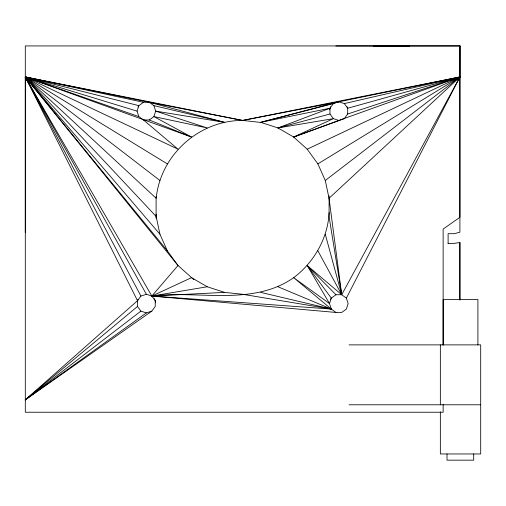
<?xml version="1.0" encoding="UTF-8"?>
<svg xmlns="http://www.w3.org/2000/svg" width="506" height="506" viewBox="0 0 506 506"><rect width="100%" height="100%" fill="white"/><g stroke="black" fill="none" stroke-linecap="round" stroke-linejoin="round"><path stroke-width="0.76" d="M25.3 232.191L25.3 45.932L459.954 45.932L459.903 76.975L346.37 298.116L348.147 303.587L346.37 309.065L341.708 312.449L335.959 312.449L151.844 296.054L146.367 294.277L140.896 296.054L137.512 300.709L25.3 399.822L151.844 311.12L155.222 306.465L155.222 300.709L154.336 298.515M440.346 411.814L440.346 453.958L480.7 453.958L480.7 344.877L349.077 344.877M443.136 404.345L443.136 412.238L25.3 412.238L25.3 76.975L242.602 120.434L262.222 122.61M443.136 345.136L443.136 229.085L459.903 217.289L459.903 45.932L459.903 232.191L454.312 233.69L448.107 233.69L448.107 243.373M459.903 299.432L459.903 242.519L454.312 243.373L447.987 243.373M329.147 212.514C327.863 238.174 314.106 262.285 293.689 277.674C252.393 306.573 198.352 290.134 151.844 296.054L25.3 76.975L149.245 102.269L242.602 120.434L338.83 101.814L459.903 76.975L341.708 294.732L335.959 294.732L331.297 298.116L330.462 299.451M156.107 218.01L156.107 196.701M346.37 298.116L341.708 294.732L329.045 216.441L329.121 195.917M335.959 312.449L331.297 309.065L329.52 303.587L307.193 265.517L341.708 294.732L329.045 198.27L459.903 76.975L242.602 120.434C199.003 120.333 160.611 154.906 156.158 198.27L25.3 76.975L25.572 81.7M329.596 109.777L330.57 106.779M25.54 80.125L25.3 76.975L178.004 149.194L143.489 119.979L138.834 116.595L137.056 111.124L138.834 105.646L143.489 102.269L149.245 102.269L224.531 122.338L155.677 111.124L153.9 105.646L149.245 102.269M151.844 311.12L146.367 312.904L140.896 311.12L137.512 306.465L137.512 300.709L138.1 299.248M137.999 106.987L138.834 105.646L25.3 76.975L137.512 300.709M338.83 101.814L333.359 103.591L329.975 108.246L277.952 127.948L260.672 122.338L338.83 101.814L344.308 103.591L459.903 76.975L325.269 180.497L329.045 198.27M277.952 127.948L333.359 118.657L293.689 137.037L307.193 149.194L459.903 76.975L347.692 114.002L344.308 118.657L293.689 137.037L277.952 127.948L329.975 114.002L333.359 118.657L338.83 120.434L459.903 76.975L317.876 163.893L325.269 180.497M146.367 312.904L25.3 399.822L137.512 306.465M25.3 399.822L140.896 311.12M143.489 119.979L149.245 119.979L153.9 116.595L155.677 111.124L207.245 127.948L153.9 116.595L191.508 137.037L25.3 76.975L140.896 296.054M293.689 137.037L338.83 120.434M459.903 76.975L347.692 108.246L344.308 103.591M333.359 103.591L260.672 122.338L329.975 108.246L329.975 114.002M335.959 294.732L307.193 265.517L331.297 298.116L329.52 303.587L293.689 277.674L331.297 309.065L242.602 294.277L224.531 292.379L207.245 286.763L151.844 296.054L155.222 300.709L155.608 302.24M390.278 45.951L389.936 45.976L409.708 45.919L389.424 45.919M390.347 45.951L397.691 46.002L373.605 45.932M408.38 45.945L407.83 45.951M224.531 292.379L151.844 296.054L178.004 265.517L167.328 250.818L25.3 76.975L143.489 102.269M394.655 45.945L389.936 45.976L459.954 45.932M387.235 45.97L394.984 45.951M335.864 45.976L392.814 45.957M387.096 45.945L391.138 45.951M349.077 404.787L480.7 404.787M373.694 45.951L397.362 45.957M277.952 286.763L331.297 309.065L151.844 296.054L191.508 277.674L207.245 286.763M153.9 105.646L224.531 122.338M260.672 292.379L331.297 309.065M137.056 111.124L25.3 76.975L146.367 294.277M138.834 116.595L25.3 76.975L178.004 265.517L193.912 279.71M149.245 119.979L191.508 137.037M167.328 163.893L25.3 76.975L159.934 234.215L167.328 250.818M159.934 180.497L25.3 76.975L156.158 216.441L159.934 234.215M307.193 149.194L317.876 163.893M317.876 250.818L341.708 294.732L325.269 234.215M347.097 106.779L347.692 108.246L347.692 114.002M156.322 218.782L156.095 214.082M477.904 344.877L477.904 299.552L443.136 299.552L443.136 344.877M473.705 453.958L473.705 460.169L447.013 460.169L447.013 453.958M459.903 242.519L459.903 300.147M440.346 344.877L440.346 404.787"/></g></svg>
